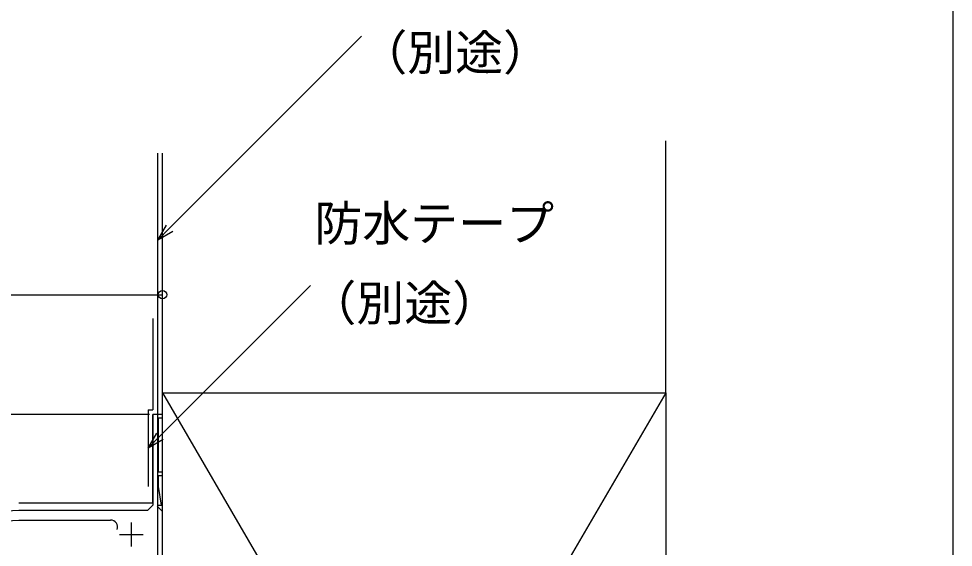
# Model space of a CAD drawing. Units: millimetres, scale not verified. Extents: x -736 to 735, y -1104 to 1095.
# Drawn here: x 540 to 735, y 745.9 to 856.1 of the extents above; entities that cross this region are included whole.
import ezdxf
from ezdxf.enums import TextEntityAlignment as Align

# ---------------------------------------------------------------- set-up
doc = ezdxf.new("R2010")
doc.units = ezdxf.units.MM
doc.header["$LTSCALE"] = 4
for name, color, linetype in [('0-2_YKK_11', 7, 'Continuous'), ('0-4_YKK_13', 4, 'Continuous'), ('0-5_YKK_D', 6, 'Continuous'), ('0-6_YKK_ZWAK', 7, 'Continuous'), ('0-7_YSS_K', 3, 'Continuous'), ('0-8_YSS_KE', 3, 'Continuous')]:
    doc.layers.add(name, color=color, linetype=linetype)
doc.styles.add('ＭＳ ゴシック', font='')
doc.styles.get('ＭＳ ゴシック').set_extended_font_data('MS Gothic')

msp = doc.modelspace()

# ---------------------------------------------------------------- linework, layer by layer
at = {"layer": '0-2_YKK_11'}
for p, q in [((563.5, 751.071), (563.5, 746.071)), ((561, 748.571), (566, 748.571))]:
    msp.add_line(p, q, dxfattribs=at)
for points in [[(570, 701.571), (570, 753.388), (568.976, 754.412), (569.083, 754.671), (569.824, 754.671), (569.2, 758.571), (569.2, 760.871), (570, 760.871), (570, 761.571), (569.2, 761.571), (569.2, 772.871), (570, 772.871), (570, 773.571), (568, 773.571), (568, 754.671), (566.9, 753.571), (540, 753.571), (510, 751.999)], [(518.949, 750.465), (540.052, 751.571), (559.151, 751.571)]]:
    msp.add_lwpolyline(points, dxfattribs=at)
msp.add_arc((559.151, 750.071), 1.5, 340.96856, 90.00002, dxfattribs=at)
at = {"layer": '0-4_YKK_13'}
for p, q in [((570, 773.569), (568, 773.569)), ((568, 755.069), (568, 773.569)), ((570, 632.069), (570, 773.569)), ((568, 755.069), (540.022, 755.069))]:
    msp.add_line(p, q, dxfattribs=at)
at = {"layer": '0-5_YKK_D'}
for p, q in [((570, 774.271), (570, 799.571)), ((484.7, 798.571), (570, 798.571)), ((567.3, 773.571), (452.5, 773.571))]:
    msp.add_line(p, q, dxfattribs=at)
for points in [[(569, 809.939), (571.475, 812.414), (611.51, 852.449)], [(572.138, 811.751), (569, 809.939), (570.812, 813.077)], [(567, 766.569), (569.475, 769.044), (600.895, 800.464)], [(570.138, 768.381), (567, 766.569), (568.812, 769.707)]]:
    msp.add_lwpolyline(points, dxfattribs=at)
msp.add_circle((570, 798.571), 0.875, dxfattribs=at)
at = {"layer": '0-6_YKK_ZWAK'}
msp.add_line((735, -1102.9), (735, 1039.1), dxfattribs=at)
at = {"layer": '0-7_YSS_K'}
for p, q in [((675, 778.071), (675, 830.658)), ((570, 778.071), (570, 828.071)), ((675, 778.071), (570, 598.071)), ((570, 778.071), (675, 598.071))]:
    msp.add_line(p, q, dxfattribs=at)
msp.add_lwpolyline([(570, 778.071), (675, 778.071), (675, 598.071), (570, 598.071)], close=True, dxfattribs=at)
at = {"layer": '0-8_YSS_KE'}
for p, q in [((569, 632.071), (569, 828.071)), ((568, 793.571), (568, 774.569)), ((567, 774.569), (568, 774.569)), ((567, 774.569), (567, 758.569))]:
    msp.add_line(p, q, dxfattribs=at)

# ---------------------------------------------------------------- texts
at = {"layer": '0-5_YKK_D', "style": 'ＭＳ ゴシック'}
for s, p in [('（別途）', (611.074, 843.189)), ('防水テープ', (601.702, 807.597)), ('（別途）', (600.452, 790.96))]:
    msp.add_text(s, height=7.331, dxfattribs=at).set_placement(p, align=Align.BOTTOM_LEFT)

doc.saveas('drawing.dxf')
